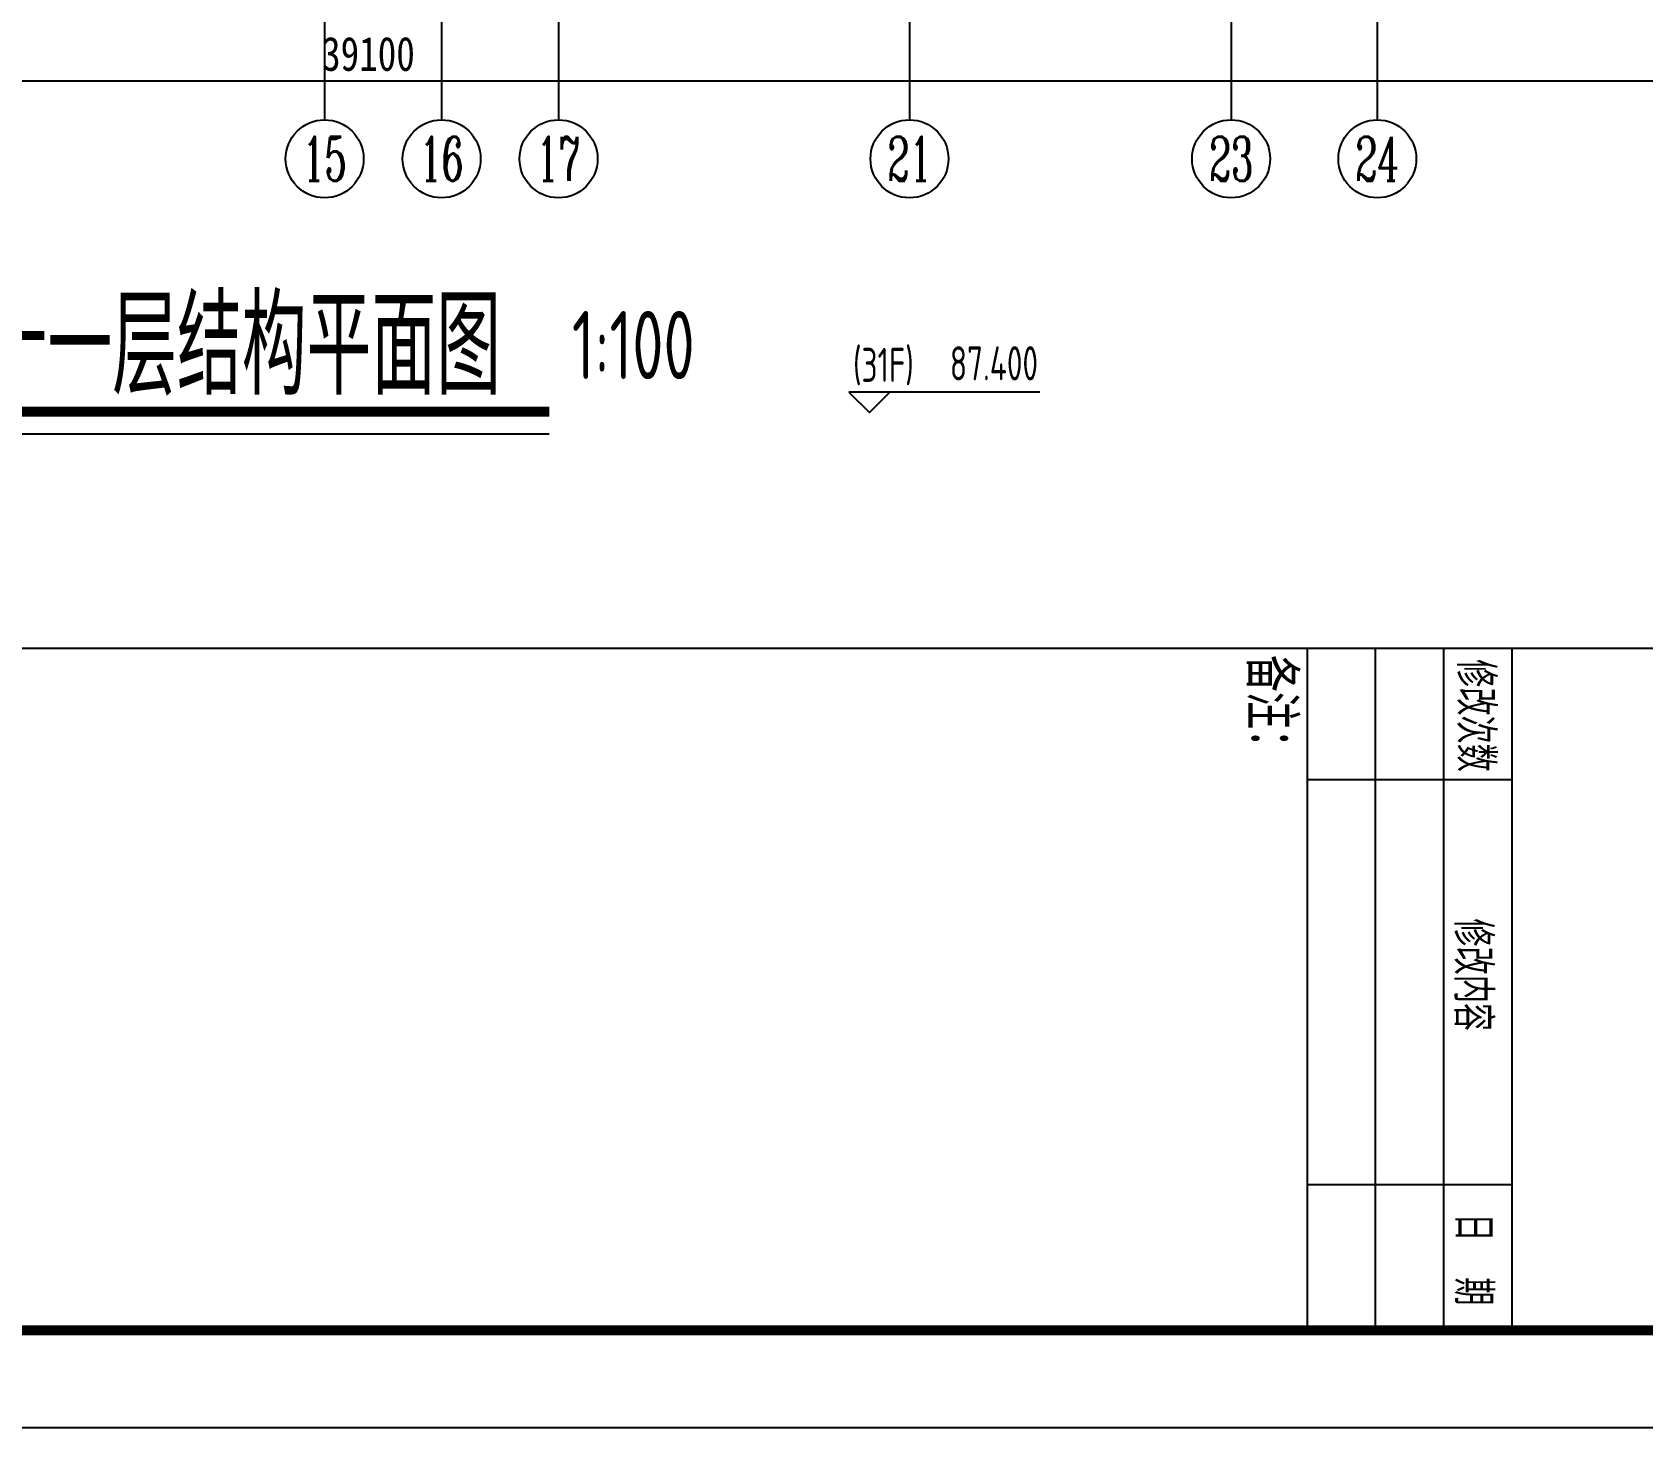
# Model space of a CAD drawing. Extents: x -144902 to 588294, y -160863 to 65494.
# Drawn here: x 197974 to 214498, y -84945 to -70625 of the extents above; entities that cross this region are included whole.
import ezdxf
from ezdxf.enums import TextEntityAlignment as Align

# ---------------------------------------------------------------- set-up
doc = ezdxf.new("R2010")
doc.units = 0
doc.header["$LTSCALE"] = 100
doc.linetypes.add('CONTINOUS', pattern=[0])
doc.layers.get('0').update_dxf_attribs({"linetype": 'CONTINUOUS'})
doc.layers.get('Defpoints').update_dxf_attribs({"linetype": 'CONTINUOUS'})
for name, color, linetype in [('1508', 2, 'CONTINUOUS'), ('AXIS', 3, 'CONTINUOUS'), ('AXIS_TEXT', 7, 'CONTINUOUS'), ('PUB_DIM', 3, 'CONTINUOUS'), ('PUB_TITLE', 4, 'CONTINUOUS'), ('TEXT', 7, 'CONTINUOUS'), ('tk', 7, 'CONTINUOUS')]:
    doc.layers.add(name, color=color, linetype=linetype)
doc.styles.add('_HZTXT', font='complex.shx', dxfattribs={"width": 0.7, "bigfont": 'tssdchn.shx'})
doc.styles.add('COMPLEX', font='COMPLEX')
doc.styles.add('DIM_FONT', font='SIMHEI.TTF', dxfattribs={"width": 0.8})
doc.styles.add('HZTXT2', font='tssdeng.shx', dxfattribs={"width": 0.7, "bigfont": 'tssdchn.shx'})
doc.styles.get("Standard").update_dxf_attribs({"font": 'tssdeng.shx', "width": 0.7, "bigfont": 'tssdchn.shx'})
doc.dimstyles.new('_TCH_ARCH&&100', dxfattribs={"dimtxt": 350, "dimasz": 100, "dimexe": 250, "dimexo": 300, "dimgap": 100, "dimtad": 1, "dimdec": 0, "dimzin": 0, "dimdsep": 46, "dimtxsty": 'DIM_FONT', "dimblk": 'ARCHTICK', "dimcen": 0.09, "dimclrt": 7, "dimazin": 2, "dimtfac": 1, "dimtdec": 0, "dimtix": 1, "dimtmove": 2, "dimatfit": 3, "dimfxl": 1, "dimtolj": 1, "dimtzin": 0, "dimarcsym": 0})

# ---------------------------------------------------------------- blocks, each defined once
blk = doc.blocks.new('A1tk')
at = {"layer": 'PUB_TITLE'}
for p, q in [((76100, 41532), (83100, 41532)), ((77453, 41532), (77453, 39432)), ((81606, 41532), (81606, 39432)), ((76100, 40832), (83100, 40832)), ((76100, 40132), (83100, 40132)), ((76100, 39432), (83100, 39432))]:
    blk.add_line(p, q, dxfattribs=at)
at = {"layer": 'tk'}
blk.add_line((76100, 1000), (76100, 58400), dxfattribs=at)
at = {"layer": 'tk', "color": 5}
blk.add_lwpolyline([(0, 0), (0, 59400), (84100, 59400), (84100, 0)], close=True, dxfattribs=at)
at = {"layer": 'tk', "const_width": 100}
blk.add_lwpolyline([(2500, 1000), (83100, 1000), (83100, 58400), (2500, 58400)], close=True, dxfattribs=at)
at = {"layer": 'PUB_TITLE', "style": 'HZTXT2', "width": 0.8}
for s, height, p in [('修改次数', 380, (76792, 41181)), ('修改内容', 380, (79452, 41154)), ('日  期', 380, (82372, 41154)), ('备注：', 500, (76740, 39089))]:
    blk.add_text(s, height=height, dxfattribs=at).set_placement(p, align=Align.MIDDLE)
blk = doc.blocks.new('_ArchTick')
at = {"color": 0, "linetype": 'ByBlock', "const_width": 0.4}
blk.add_lwpolyline([(-0.5, -0.5), (0.5, 0.5)], dxfattribs=at)
blk = doc.blocks.new('*D1757')
at = {"layer": 'AXIS', "color": 0, "lineweight": -2}
for p, q in [((4061, 3375), (4061, 950)), ((43161, 3375), (43161, 950)), ((4061, 1200), (43161, 1200))]:
    blk.add_line(p, q, dxfattribs=at)
at = {"layer": 'Defpoints', "color": 0}
for p in [(4061, 3675, 0), (43161, 3675, 0), (43161, 1200)]:
    blk.add_point(p, dxfattribs=at)
at = {"layer": 'AXIS', "color": 0, "lineweight": -2, "xscale": 100, "yscale": 100, "zscale": 100, "rotation": 180}
blk.add_blockref('_ArchTick', (4061, 1200), dxfattribs=at)
at = {"layer": 'AXIS', "color": 0, "lineweight": -2, "xscale": 100, "yscale": 100, "zscale": 100}
blk.add_blockref('_ArchTick', (43161, 1200), dxfattribs=at)
at = {"layer": 'AXIS', "color": 7, "insert": (23611, 1475), "char_height": 350, "attachment_point": 5, "style": 'DIM_FONT'}
blk.add_mtext('\\A1;39100', dxfattribs=at)
blk = doc.blocks.new('_AXISO')
blk.add_circle((0, 0), 0.5)
at = {"layer": 'AXIS_TEXT', "style": 'COMPLEX', "width": 1.041667}
blk.add_attdef('A', text='', height=0.56, dxfattribs=at).set_placement((-0.25, -0.28), (0.25, -0.28), align=Align.FIT)
blk = doc.blocks.new('2012122621174833')
at = {"layer": 'AXIS'}
for p, q in [((23161.4, 3675, 0), (23161.4, 800, 0)), ((24361.4, 3675, 0), (24361.4, 800, 0)), ((25561.4, 3675, 0), (25561.4, 800, 0)), ((29161.4, 3675, 0), (29161.4, 800, 0)), ((32461.4, 3675, 0), (32461.4, 800, 0)), ((33961.4, 3675, 0), (33961.4, 800, 0))]:
    blk.add_line(p, q, dxfattribs=at)
ref = blk.add_blockref('_AXISO', (23161.4, 400, 0), dxfattribs=dict(at, xscale=800, yscale=800, zscale=800))
ref.add_attrib('A', '15', dxfattribs={"layer": 'AXIS_TEXT', "height": 452.55, "style": '_HZTXT', "width": 0.724138}).set_placement((22935.1, 173.7, 0), (23387.6, 173.7, 0), align=Align.FIT)
ref = blk.add_blockref('_AXISO', (24361.4, 400, 0), dxfattribs=dict(at, xscale=800, yscale=800, zscale=800))
ref.add_attrib('A', '16', dxfattribs={"layer": 'AXIS_TEXT', "height": 452.55, "style": '_HZTXT', "width": 0.724138}).set_placement((24135.1, 173.7, 0), (24587.6, 173.7, 0), align=Align.FIT)
ref = blk.add_blockref('_AXISO', (25561.4, 400, 0), dxfattribs=dict(at, xscale=800, yscale=800, zscale=800))
ref.add_attrib('A', '17', dxfattribs={"layer": 'AXIS_TEXT', "height": 452.55, "style": '_HZTXT', "width": 0.724138}).set_placement((25335.1, 173.7, 0), (25787.6, 173.7, 0), align=Align.FIT)
ref = blk.add_blockref('_AXISO', (29161.4, 400, 0), dxfattribs=dict(at, xscale=800, yscale=800, zscale=800))
ref.add_attrib('A', '21', dxfattribs={"layer": 'AXIS_TEXT', "height": 452.55, "style": '_HZTXT', "width": 0.724138}).set_placement((28935.1, 173.7, 0), (29387.6, 173.7, 0), align=Align.FIT)
ref = blk.add_blockref('_AXISO', (32461.4, 400, 0), dxfattribs=dict(at, xscale=800, yscale=800, zscale=800))
ref.add_attrib('A', '23', dxfattribs={"layer": 'AXIS_TEXT', "height": 452.55, "style": '_HZTXT', "width": 0.617647}).set_placement((32235.1, 173.7, 0), (32687.6, 173.7, 0), align=Align.FIT)
ref = blk.add_blockref('_AXISO', (33961.4, 400, 0), dxfattribs=dict(at, xscale=800, yscale=800, zscale=800))
ref.add_attrib('A', '24', dxfattribs={"layer": 'AXIS_TEXT', "height": 452.55, "style": '_HZTXT', "width": 0.583333}).set_placement((33735.1, 173.7, 0), (34187.6, 173.7, 0), align=Align.FIT)
dim = blk.add_aligned_dim(p1=(4061.4, 3675, 0), p2=(43161.4, 3675, 0), distance=-2475, dimstyle='_TCH_ARCH&&100', dxfattribs=at)
dim.commit()
dim.dimension.update_dxf_attribs({"geometry": '*D1757', "text_midpoint": (23611.4, 1475, 0)})

msp = doc.modelspace()

# ---------------------------------------------------------------- linework, layer by layer
at = {"layer": 'PUB_DIM', "linetype": 'CONTINOUS'}
for p, q in [((206353.247, -74317.223), (206563.247, -74527.223)), ((206563.247, -74527.223), (206773.247, -74317.223))]:
    msp.add_line(p, q, dxfattribs=at)
at = {"layer": 'PUB_DIM'}
msp.add_line((208311.323, -74317.223), (206353.247, -74317.223), dxfattribs=at)
at = {"layer": 'TEXT'}
for p, q in [((196750.141, -74519.815), (203278.438, -74519.815)), ((196750.141, -74745.766), (203278.438, -74745.766))]:
    msp.add_line(p, q, dxfattribs=at)
at = {"layer": 'TEXT', "const_width": 100}
msp.add_lwpolyline([(196750.141, -74519.207), (203278.438, -74519.207)], dxfattribs=at)

# ---------------------------------------------------------------- block references
at = {"layer": '1508', "rotation": 270}
msp.add_blockref('A1tk', (171621.217, -844.592), dxfattribs=at)
at = {"layer": 'AXIS'}
msp.add_blockref('2012122621174833', (177812.728, -72324.757), dxfattribs=at)

# ---------------------------------------------------------------- texts
at = {"layer": 'PUB_DIM', "width": 0.7}
for s, p in [('(31F)', (206706.76, -74037.973)), ('87.400', (207841.174, -74022.356))]:
    msp.add_text(s, height=350, rotation=0, dxfattribs=at).set_placement(p, align=Align.MIDDLE)
at = {"layer": 'TEXT', "width": 0.7}
for s, height, p in [('三十一层结构平面图', 1000, (196799.048, -74344.902, -1140.819)), ('1:100', 700, (203510.445, -74185.394))]:
    msp.add_text(s, height=height, dxfattribs=at).set_placement(p)

doc.saveas('drawing.dxf')
